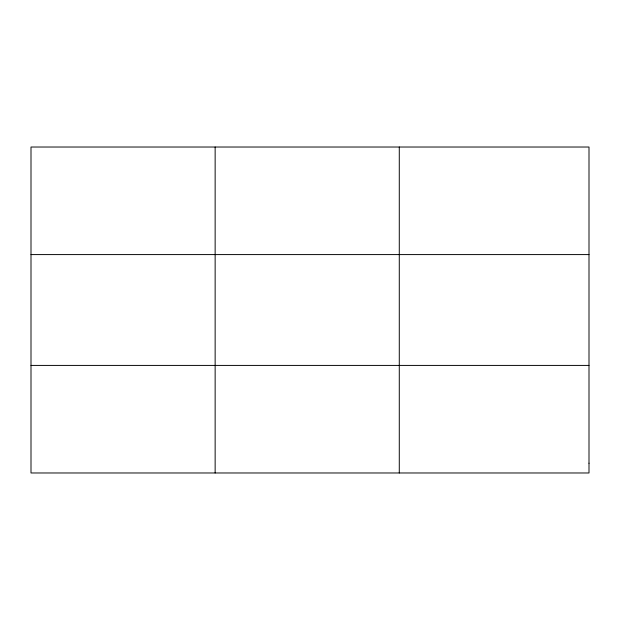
<?xml version="1.0" encoding="UTF-8"?>
<svg xmlns="http://www.w3.org/2000/svg" width="620" height="620" viewBox="0 0 620 620"><rect width="100%" height="100%" fill="white"/><g stroke="black" fill="none" stroke-linecap="round" stroke-linejoin="round"><path stroke-width="0.93" d="M215.14 472.975L215.14 147.025M399.28 472.975L399.28 147.025M31 254.588L589 254.588M31 365.413L589 365.413M589 463.194L589 472.975L31 472.975L31 147.025L589 147.025L589 463.194"/></g></svg>
